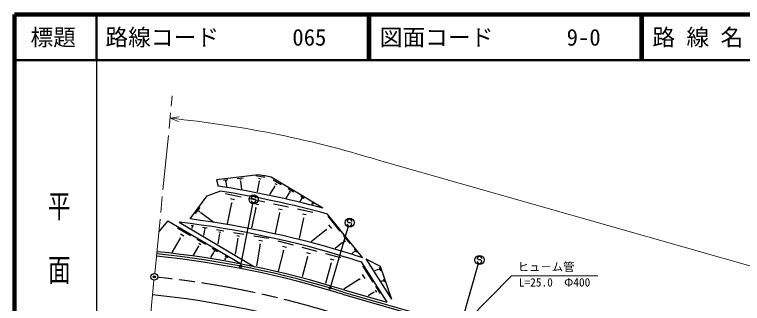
# Model space of a CAD drawing. Units: millimetres, scale not verified. Extents: x 40000 to 680000, y 20000 to 380000.
# Drawn here: x 40000 to 200204, y 316480 to 380000 of the extents above; entities that cross this region are included whole.
import ezdxf
from ezdxf.enums import TextEntityAlignment as Align

# ---------------------------------------------------------------- set-up
doc = ezdxf.new("R2010")
doc.units = ezdxf.units.MM
doc.header["$LTSCALE"] = 1000
doc.header["$PDMODE"] = 32
doc.header["$PDSIZE"] = 500
doc.linetypes.add('CHAIN', pattern=[18.5, 12, -1.5, 3.5, -1.5])
for name, color, linetype, lineweight in [('S-BGD', 7, 'Continuous', 25), ('S-BMK', 2, 'CHAIN', 13), ('S-BMK-SRVR', 3, 'Continuous', 25), ('S-STR-HTXT', 7, 'Continuous', 13), ('S-STR-STRC', 7, 'Continuous', 25), ('S-TTL', 2, 'Continuous', 140), ('S-TTL-BAND', 7, 'Continuous', 25), ('S-TTL-LINE', 7, 'Continuous', 50)]:
    doc.layers.add(name, color=color, linetype=linetype, lineweight=lineweight)
doc.layers.add('S-OTRS', color=6, linetype='Continuous')
doc.layers.add('S-TTL-TXT', color=7, linetype='Continuous')
doc.styles.add('@ＭＳ ゴシック', font='')
doc.styles.add('ＭＳ ゴシック', font='')
doc.styles.get('@ＭＳ ゴシック').set_extended_font_data('@MS Gothic')
doc.styles.get('ＭＳ ゴシック').set_extended_font_data('MS Gothic')

msp = doc.modelspace()

# ---------------------------------------------------------------- linework, layer by layer
at = {"layer": 'S-BGD'}
for p, q in [((93724, 344775), (84478, 343671)), ((93078, 344648), (95060, 344253)), ((84478, 343671), (84836, 342258)), ((86011, 343602), (86931, 343712)), ((86383, 343413), (86613, 343441)), ((86497, 343193), (86555, 343200)), ((86526, 343197), (86648, 342172)), ((88988, 343957), (90366, 344122)), ((89546, 343675), (89890, 343716)), ((89716, 343345), (89802, 343356)), ((89759, 343351), (89972, 341568)), ((93871, 343460), (93380, 340994)), ((93722, 344005), (94218, 343906)), ((93809, 343472), (93933, 343448)), ((107842, 337444), (96493, 344223)), ((96903, 343687), (98643, 342647)), ((97295, 342862), (97731, 342602)), ((97253, 342297), (96145, 340441)), ((97199, 342329), (97307, 342264)), ((100197, 341719), (101383, 341011)), ((78617, 335063), (82382, 340136)), ((82382, 340136), (85205, 341189)), ((86429, 340671), (89875, 339935)), ((100436, 340772), (99742, 339609)), ((100399, 340794), (100473, 340750)), ((100465, 341157), (100761, 340980)), ((103006, 340041), (103749, 339597)), ((103174, 339689), (103360, 339578)), ((87784, 338580), (86802, 333985)), ((87537, 339533), (88399, 339349)), ((87676, 338603), (87892, 338557)), ((91789, 339526), (95102, 338817)), ((92854, 338432), (93683, 338254)), ((97021, 338407), (100320, 337702)), ((103156, 339448), (102817, 338880)), ((103133, 339462), (103179, 339434)), ((105407, 338607), (105771, 338389)), ((105481, 338316), (105445, 338257)), ((105469, 338323), (105492, 338309)), ((105490, 338434), (105580, 338380)), ((79834, 336284), (80817, 337608)), ((80534, 336535), (80779, 336866)), ((80957, 336413), (81018, 336496)), ((80987, 336454), (83851, 334328)), ((93091, 337515), (92149, 333106)), ((92988, 337537), (93195, 337492)), ((98082, 337318), (98907, 337142)), ((102286, 337282), (105618, 336570)), ((98318, 336405), (97361, 331925)), ((98215, 336427), (98421, 336383)), ((103596, 335260), (102628, 330731)), ((103358, 336182), (104190, 336004)), ((103492, 335282), (103700, 335238)), ((116567, 326609), (108906, 336122)), ((108937, 335685), (111606, 332371)), ((73762, 334634), (71750, 332262)), ((73762, 334634), (89860, 325151)), ((76202, 334357), (92845, 324554)), ((78844, 333664), (79361, 333578)), ((79059, 333363), (78996, 332982)), ((79016, 333503), (79146, 333481)), ((79043, 333366), (79076, 333360)), ((81383, 333242), (82389, 333075)), ((109109, 333775), (109777, 332946)), ((75891, 333089), (78701, 331434)), ((76531, 331766), (77233, 331353)), ((81803, 332656), (81602, 331447)), ((81719, 332928), (81970, 332886)), ((81771, 332661), (81834, 332651)), ((84459, 332731), (86056, 332465)), ((85125, 331799), (84757, 329588)), ((84991, 332232), (85391, 332166)), ((85075, 331808), (85175, 331791)), ((88183, 332112), (90498, 331727)), ((108614, 332693), (105307, 330030)), ((108531, 332797), (108698, 332590)), ((76468, 330857), (74604, 327692)), ((76380, 330909), (76556, 330805)), ((80115, 330602), (81994, 329494)), ((89148, 330762), (88579, 327337)), ((88955, 331389), (89534, 331293)), ((89076, 330774), (89221, 330750)), ((92694, 331362), (95877, 330833)), ((93755, 330368), (94551, 330236)), ((97945, 330241), (101312, 329351)), ((112347, 331451), (113770, 329685)), ((112439, 330433), (112795, 329991)), ((80501, 329108), (79332, 327123)), ((80442, 329143), (80560, 329073)), ((80543, 329716), (81013, 329440)), ((83516, 328598), (84701, 327900)), ((94021, 329506), (93225, 324720)), ((93922, 329522), (94120, 329489)), ((98985, 329066), (99827, 328843)), ((103225, 328845), (106525, 327972)), ((112175, 329857), (110540, 328539)), ((112131, 329912), (112220, 329801)), ((114773, 328439), (115338, 327737)), ((83759, 327657), (83106, 326547)), ((83722, 327678), (83796, 327635)), ((83786, 328040), (84082, 327866)), ((86305, 326955), (86939, 326582)), ((99184, 328113), (97987, 323588)), ((99078, 328140), (99289, 328085)), ((104244, 327692), (105069, 327474)), ((108438, 327466), (111735, 326594)), ((114704, 327805), (114289, 327471)), ((114644, 327156), (116567, 326609)), ((114687, 327827), (114722, 327783)), ((114809, 328034), (114951, 327859)), ((86436, 326452), (86198, 326049)), ((86416, 326463), (86455, 326440)), ((86450, 326657), (86608, 326563)), ((104439, 326758), (103268, 322332)), ((104335, 326785), (104542, 326731)), ((109651, 325382), (108460, 320880)), ((109456, 326315), (110281, 326097)), ((109548, 325409), (109754, 325354)), ((114370, 326194), (116294, 325647)), ((116294, 325647), (121936, 316763)), ((117307, 326290), (122949, 317406)), ((117307, 326290), (120452, 324696)), ((116563, 324757), (118857, 321145)), ((119975, 323912), (119260, 323668)), ((119966, 323939), (119984, 323886)), ((120153, 324094), (120227, 323879)), ((120258, 324490), (120553, 323629)), ((120452, 324696), (122949, 317406)), ((116520, 322829), (117093, 321926)), ((115904, 321804), (112498, 319641)), ((115832, 321917), (115975, 321691)), ((121007, 321429), (120740, 321338)), ((121001, 321446), (121013, 321412)), ((121118, 321542), (121164, 321408)), ((121183, 321789), (121367, 321253)), ((112312, 318980), (265232, 275496)), ((112455, 319459), (121936, 316763)), ((119129, 318932), (117849, 318119)), ((119097, 318983), (119161, 318882)), ((119405, 319390), (119661, 318987)), ((119424, 320252), (120449, 318638)), ((112169, 318501), (265091, 275016))]:
    msp.add_line(p, q, dxfattribs=at)
for radius, start, end in [(225550, 78.36951, 79.08684), (221550, 75.13974, 81.22105), (220550, 74.78449, 81.08398), (213550, 72.66719, 82.5757), (212550, 72.66032, 83.19654), (204550, 72.60667, 84.33515), (205050, 72.60853, 84.33515), (205550, 72.61037, 84.33515), (196000, 72.57387, 84.33515)]:
    msp.add_arc((51023, 123304), radius, start, end, dxfattribs=at)
at = {"layer": 'S-BMK'}
for p, q in [((70838, 323073), (74713, 362131)), ((70690, 321580), (66816, 282522))]:
    msp.add_line(p, q, dxfattribs=at)
msp.add_arc((51023, 123304), 200000, 72.58948, 84.12029, dxfattribs=at)
at = {"layer": 'S-BMK-SRVR'}
msp.add_circle((70764, 322327), 750, dxfattribs=at)
msp.add_point((70764, 322327), dxfattribs=at)
at = {"layer": 'S-OTRS'}
msp.add_point((70764, 322327), dxfattribs=at)
at = {"layer": 'S-STR-HTXT'}
for p, q in [((76198, 357530), (74224, 357206)), ((74224, 357206), (76095, 356500)), ((121353, 347585), (273419, 304470)), ((138103, 311126), (149352, 322533)), ((149352, 322533), (168352, 322533))]:
    msp.add_line(p, q, dxfattribs=at)
msp.add_arc((51023, 123304), 235050, 72.58948, 84.33515, dxfattribs=at)
at = {"layer": 'S-STR-STRC'}
for p, q in [((92205, 339530), (92105, 339648)), ((89794, 324807), (92411, 338408)), ((92450, 339391), (92205, 339530)), ((92751, 339389), (92450, 339391)), ((92996, 339277), (92751, 339389)), ((93102, 339141), (92996, 339277)), ((109501, 319994), (113448, 333270)), ((113338, 334369), (113239, 334487)), ((113583, 334230), (113338, 334369)), ((113884, 334227), (113583, 334230)), ((114129, 334116), (113884, 334227)), ((114235, 333979), (114129, 334116)), ((141937, 326178), (141837, 326296)), ((142182, 326039), (141937, 326178)), ((142482, 326037), (142182, 326039)), ((142728, 325925), (142482, 326037)), ((142833, 325789), (142728, 325925)), ((138270, 311754), (142059, 325076))]:
    msp.add_line(p, q, dxfattribs=at)
for centre, radius in [((92600, 339390), 1000), ((113733, 334229), 1000), ((142332, 326038), 1000), ((89766, 324660), 150), ((89766, 324660), 120), ((89766, 324660), 90), ((89766, 324660), 60), ((89766, 324660), 30), ((109459, 319851), 150), ((109459, 319851), 120), ((109459, 319851), 90), ((109459, 319851), 60), ((109459, 319851), 30)]:
    msp.add_circle(centre, radius, dxfattribs=at)
for centre, start, end in [((92605, 339645), 359.55488, 179.55488), ((92602, 339145), 179.55488, 359.55488), ((113739, 334483), 359.55488, 179.55488), ((113735, 333983), 179.55488, 359.55488), ((142333, 325793), 179.55488, 359.55488), ((142337, 326293), 359.55488, 179.55488)]:
    msp.add_arc(centre, 500, start, end, dxfattribs=at)
for p in [(89766, 324660), (109459, 319851)]:
    msp.add_point(p, dxfattribs=at)
at = {"layer": 'S-TTL'}
for p, q in [((40000, 380000), (40000, 20000)), ((680000, 380000), (40000, 380000))]:
    msp.add_line(p, q, dxfattribs=at)
at = {"layer": 'S-TTL-BAND'}
msp.add_line((58000, 370000), (58000, 20000), dxfattribs=at)
at = {"layer": 'S-TTL-LINE'}
for p, q in [((58000, 380000), (58000, 370000)), ((117750, 380000), (117750, 370000)), ((118250, 380000), (118250, 370000)), ((177750, 380000), (177750, 370000)), ((178250, 380000), (178250, 370000)), ((40000, 370000), (680000, 370000))]:
    msp.add_line(p, q, dxfattribs=at)

# ---------------------------------------------------------------- texts
at = {"layer": 'S-STR-HTXT', "style": 'ＭＳ ゴシック'}
msp.add_text('ヒュ－ム管', height=1833, dxfattribs=at).set_placement((150727, 323033), align=Align.BOTTOM_LEFT)
msp.add_text('L=25.0\u3000Φ400', height=1833, dxfattribs=at).set_placement((158852, 322033), align=Align.TOP_CENTER)
at = {"layer": 'S-TTL-BAND', "style": '@ＭＳ ゴシック', "width": 1.4}
msp.add_text('平  面  図', height=3666, rotation=270, dxfattribs=at).set_placement((49777, 306475), align=Align.MIDDLE_RIGHT)
at = {"layer": 'S-TTL-TXT', "style": 'ＭＳ ゴシック'}
msp.add_text('標題', height=3666, dxfattribs=at).set_placement((48500, 375000), align=Align.MIDDLE_CENTER)
for s, p in [('路線コード', (60000, 375000)), ('065', (101142, 375000)), ('図面コード', (120380, 375000)), ('9-0', (161521, 375000)), ('路 線 名', (180380, 375000))]:
    msp.add_text(s, height=3666, dxfattribs=at).set_placement(p, align=Align.MIDDLE_LEFT)

doc.saveas('drawing.dxf')
